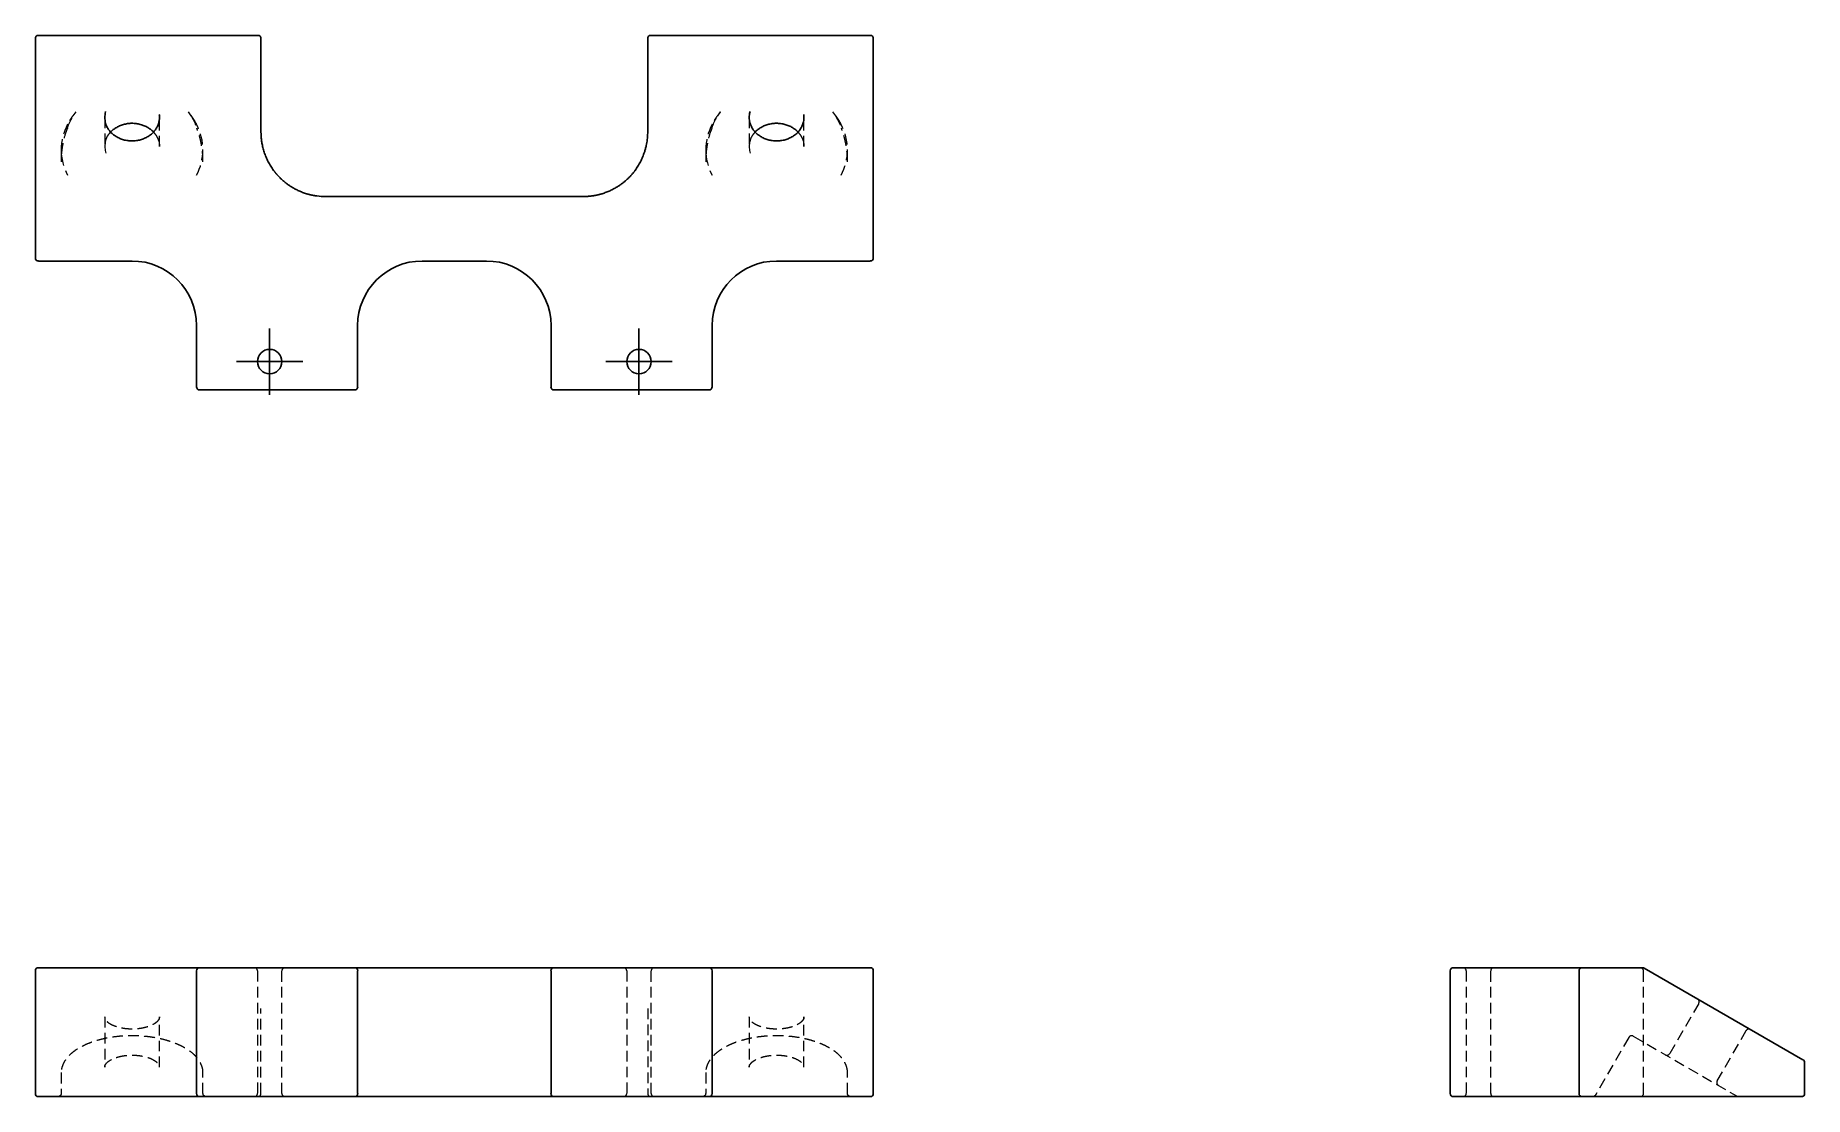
# Model space of a CAD drawing. Header units: millimetres. Extents: x 33 to 244, y 53 to 179.
import ezdxf

# ---------------------------------------------------------------- set-up
doc = ezdxf.new("R2010")
doc.units = ezdxf.units.MM
doc.linetypes.add('HIDDEN', pattern=[1.905, 1.27, -0.635])
doc.layers.add('10', color=7, linetype='Continuous')

# ---------------------------------------------------------------- blocks, each defined once
blk = doc.blocks.new('SW_CENTERMARKSYMBOL_0')
at = {"layer": '10', "color": 0}
for p, q in [((0, 2.5), (0, 3.96)), ((0, 0), (0, 2.5)), ((-2.5, 0), (-3.96, 0)), ((0, 0), (-2.5, 0)), ((0, 0), (0, -2.5)), ((0, 0), (2.5, 0)), ((2.5, 0), (3.96, 0)), ((0, -2.5), (0, -3.96))]:
    blk.add_line(p, q, dxfattribs=at)
blk = doc.blocks.new('SW_CENTERMARKSYMBOL_1')
at = {"layer": '10', "color": 0}
for p, q in [((0, 2.5), (0, 3.96)), ((0, 0), (0, 2.5)), ((-2.5, 0), (-3.96, 0)), ((0, 0), (-2.5, 0)), ((0, 0), (0, -2.5)), ((0, 0), (2.5, 0)), ((2.5, 0), (3.96, 0)), ((0, -2.5), (0, -3.96))]:
    blk.add_line(p, q, dxfattribs=at)

msp = doc.modelspace()

# ---------------------------------------------------------------- linework, layer by layer
at = {"color": 7, "linetype": 'Continuous', "lineweight": 25}
for p, q in [((33, 178.77), (33, 159.82)), ((59.54, 179.15), (33.38, 179.15)), ((59.92, 167.62), (59.92, 178.77)), ((106.08, 178.77), (106.08, 167.62)), ((132.62, 179.15), (106.46, 179.15)), ((133, 159.82), (133, 178.77)), ((33, 159.82), (33, 152.62)), ((98.12, 159.92), (67.88, 159.92)), ((133, 152.62), (133, 159.82)), ((33.38, 152.23), (44.54, 152.23)), ((79.15, 152.23), (86.85, 152.23)), ((121.46, 152.23), (132.62, 152.23)), ((52.23, 144.54), (52.23, 137.23)), ((71.46, 137.23), (71.46, 144.54)), ((94.54, 144.54), (94.54, 137.23)), ((113.77, 137.23), (113.77, 144.54)), ((52.62, 136.85), (71.08, 136.85)), ((94.92, 136.85), (113.38, 136.85)), ((44.54, 67.9), (33.38, 67.9)), ((52.62, 67.9), (44.54, 67.9)), ((71.08, 67.9), (52.62, 67.9)), ((79.15, 67.9), (71.08, 67.9)), ((86.85, 67.9), (79.15, 67.9)), ((94.92, 67.9), (86.85, 67.9)), ((113.38, 67.9), (94.92, 67.9)), ((121.46, 67.9), (113.38, 67.9)), ((132.62, 67.9), (121.46, 67.9)), ((209.54, 67.9), (202.23, 67.9)), ((217.62, 67.9), (209.54, 67.9)), ((224.82, 67.9), (217.62, 67.9)), ((224.92, 67.89), (224.92, 67.89)), ((243.96, 56.91), (225.01, 67.85)), ((33, 67.52), (33, 52.9)), ((52.23, 67.52), (52.23, 52.9)), ((71.46, 52.9), (71.46, 67.52)), ((94.54, 67.52), (94.54, 52.9)), ((113.77, 52.9), (113.77, 67.52)), ((133, 52.9), (133, 67.52)), ((201.85, 67.52), (201.85, 52.9)), ((217.23, 67.52), (217.23, 52.9)), ((244.15, 52.9), (244.15, 56.58)), ((33.38, 52.52), (44.54, 52.52)), ((44.54, 52.52), (52.62, 52.52)), ((52.62, 52.52), (71.08, 52.52)), ((71.08, 52.52), (79.15, 52.52)), ((79.15, 52.52), (86.85, 52.52)), ((86.85, 52.52), (94.92, 52.52)), ((94.92, 52.52), (113.38, 52.52)), ((113.38, 52.52), (121.46, 52.52)), ((121.46, 52.52), (132.62, 52.52)), ((202.23, 52.52), (209.54, 52.52)), ((209.54, 52.52), (217.62, 52.52)), ((217.62, 52.52), (243.77, 52.52))]:
    msp.add_line(p, q, dxfattribs=at)
at = {"color": 7, "linetype": 'HIDDEN', "lineweight": 18}
for p, q in [((37.51, 169.56), (37.85, 170.02)), ((41.27, 169.35), (41.27, 165.88)), ((47.81, 165.88), (47.81, 169.35)), ((51.23, 170.02), (51.57, 169.56)), ((114.43, 169.56), (114.77, 170.02)), ((118.19, 169.35), (118.19, 165.88)), ((124.73, 165.88), (124.73, 169.35)), ((128.15, 170.02), (128.49, 169.56)), ((36.08, 165.5), (36.08, 164.08)), ((53, 164.08), (53, 165.5)), ((113, 165.5), (113, 164.08)), ((129.92, 164.08), (129.92, 165.5)), ((224.92, 67.89), (224.89, 67.9)), ((59.5, 67.52), (59.5, 52.9)), ((62.42, 52.9), (62.42, 67.52)), ((103.58, 67.52), (103.58, 52.9)), ((106.5, 52.9), (106.5, 67.52)), ((203.77, 67.52), (203.77, 52.9)), ((206.69, 52.9), (206.69, 67.52)), ((224.92, 52.9), (224.92, 67.52)), ((231.51, 63.65), (228.05, 57.66)), ((41.27, 62.02), (41.27, 56.02)), ((47.81, 56.02), (47.81, 62.02)), ((59.92, 52.9), (59.92, 63.02)), ((106.08, 63.02), (106.08, 52.9)), ((118.19, 62.02), (118.19, 56.02)), ((124.73, 56.02), (124.73, 62.02)), ((223.17, 59.59), (219.2, 52.71)), ((223.7, 59.73), (236.1, 52.57)), ((233.72, 54.39), (237.18, 60.39)), ((36.08, 55.39), (36.08, 55.36)), ((36.08, 55.36), (36.08, 52.9)), ((53, 55.36), (53, 55.4)), ((53, 52.9), (53, 55.36)), ((113, 55.39), (113, 55.36)), ((113, 55.36), (113, 52.9)), ((129.92, 55.36), (129.92, 55.4)), ((129.92, 52.9), (129.92, 55.36))]:
    msp.add_line(p, q, dxfattribs=at)
at = {"color": 7, "linetype": 'Continuous', "lineweight": 25, "flags": 128}
for points in [[(41.27, 169.35), (41.32, 169.82), (41.38, 170.09)], [(41.38, 168.6), (41.32, 168.87), (41.27, 169.35)], [(47.78, 169.7), (47.8, 169.59), (47.81, 169.35)], [(118.19, 169.35), (118.24, 169.82), (118.31, 170.09)], [(118.31, 168.6), (118.24, 168.87), (118.19, 169.35)], [(124.7, 169.7), (124.72, 169.59), (124.73, 169.35)]]:
    msp.add_lwpolyline(points, dxfattribs=at)
at = {"color": 7, "linetype": 'HIDDEN', "lineweight": 18, "flags": 128}
for points in [[(41.37, 166.6), (41.32, 166.36), (41.27, 165.88)], [(41.27, 165.88), (41.32, 165.41), (41.39, 165.11)], [(118.3, 166.6), (118.24, 166.36), (118.19, 165.88)], [(118.19, 165.88), (118.24, 165.41), (118.32, 165.11)]]:
    msp.add_lwpolyline(points, dxfattribs=at)
at = {"color": 7, "linetype": 'Continuous', "lineweight": 25}
for centre in [(60.96, 140.23), (105.04, 140.23)]:
    msp.add_circle(centre, 1.46, dxfattribs=at)
for centre, radius, start, end in [((33.38, 178.77), 0.385, 90, 180), ((59.54, 178.77), 0.385, 0, 90), ((106.46, 178.77), 0.385, 90, 180), ((132.62, 178.77), 0.385, 0, 90), ((33.38, 152.62), 0.385, 180, 270), ((44.54, 144.54), 7.69, 0, 90), ((79.15, 144.54), 7.69, 90, 180), ((86.85, 144.54), 7.69, 0, 90), ((121.46, 144.54), 7.69, 90, 180), ((132.62, 152.62), 0.385, 270, 0), ((52.62, 137.23), 0.385, 180, 270), ((71.08, 137.23), 0.385, 270, 0), ((94.92, 137.23), 0.385, 180, 270), ((113.38, 137.23), 0.385, 270, 0), ((33.38, 67.52), 0.385, 90, 180), ((52.62, 67.52), 0.385, 90, 180), ((71.08, 67.52), 0.385, 0, 90), ((94.92, 67.52), 0.385, 90, 180), ((113.38, 67.52), 0.385, 0, 90), ((132.62, 67.52), 0.385, 0, 90), ((202.23, 67.52), 0.385, 90, 180), ((217.62, 67.52), 0.385, 90, 180), ((224.82, 67.52), 0.385, 60, 90), ((243.77, 56.58), 0.385, 0, 60), ((33.38, 52.9), 0.385, 180, 270), ((52.62, 52.9), 0.385, 180, 270), ((71.08, 52.9), 0.385, 270, 0), ((94.92, 52.9), 0.385, 180, 270), ((113.38, 52.9), 0.385, 270, 0), ((132.62, 52.9), 0.385, 270, 0), ((202.23, 52.9), 0.385, 180, 270), ((217.62, 52.9), 0.385, 180, 270), ((243.77, 52.9), 0.385, 270, 0)]:
    msp.add_arc(centre, radius, start, end, dxfattribs=at)
at = {"color": 7, "linetype": 'HIDDEN', "lineweight": 18}
for centre, radius, start, end in [((42.54, 165.5), 6.46, 151.9166, 207.9285), ((46.53, 165.5), 6.46, 332.0105, 27.8659), ((119.47, 165.5), 6.46, 151.9166, 207.9285), ((123.46, 165.5), 6.46, 332.0105, 27.8659), ((59.12, 67.52), 0.385, 0, 90), ((62.81, 67.52), 0.385, 90, 180), ((103.19, 67.52), 0.385, 0, 90), ((106.88, 67.52), 0.385, 90, 180), ((203.38, 67.52), 0.385, 0, 90), ((207.08, 67.52), 0.385, 90, 180), ((224.54, 67.52), 0.385, 45, 90), ((224.54, 67.52), 0.385, 0, 45), ((231.18, 63.85), 0.385, 330, 60), ((223.51, 59.4), 0.385, 60, 150), ((237.51, 60.19), 0.385, 60, 150), ((227.72, 57.85), 0.385, 240, 330), ((59.12, 52.9), 0.385, 270, 0), ((59.54, 52.9), 0.385, 270, 0), ((62.81, 52.9), 0.385, 180, 270), ((103.19, 52.9), 0.385, 270, 0), ((106.46, 52.9), 0.385, 180, 270), ((106.88, 52.9), 0.385, 180, 270), ((203.38, 52.9), 0.385, 270, 0), ((207.08, 52.9), 0.385, 180, 270), ((224.54, 52.9), 0.385, 270, 0), ((234.05, 54.2), 0.385, 150, 240), ((236.29, 52.9), 0.385, 240, 270)]:
    msp.add_arc(centre, radius, start, end, dxfattribs=at)
for points, knots in [([(36.83, 168.1), (36.85, 168.16), (37.02, 168.68), (37.28, 169.15), (37.51, 169.56)], [0, 0, 0, 0, 0.131758, 1, 1, 1, 1]), ([(37.84, 170.01), (37.69, 169.83), (37.38, 169.46), (37.06, 168.98), (36.9, 168.67), (36.86, 168.58)], [0, 0, 0, 0, 0.392139, 0.825252, 1, 1, 1, 1]), ([(52.23, 168.56), (52.14, 168.72), (51.94, 169.11), (51.6, 169.59), (51.32, 169.9), (51.22, 170.01)], [0, 0, 0, 0, 0.32039, 0.743313, 1, 1, 1, 1]), ([(51.57, 169.56), (51.8, 169.15), (52.06, 168.68), (52.23, 168.17), (52.25, 168.1)], [0, 0, 0, 0, 0.868234, 1, 1, 1, 1]), ([(113.75, 168.1), (113.77, 168.17), (113.94, 168.68), (114.2, 169.15), (114.43, 169.56)], [0, 0, 0, 0, 0.13179, 1, 1, 1, 1]), ([(114.77, 170.01), (114.62, 169.83), (114.31, 169.46), (113.98, 168.98), (113.83, 168.67), (113.78, 168.58)], [0, 0, 0, 0, 0.3921408, 0.8252527, 1, 1, 1, 1]), ([(129.15, 168.56), (129.07, 168.72), (128.86, 169.11), (128.52, 169.59), (128.25, 169.9), (128.14, 170.01)], [0, 0, 0, 0, 0.3203588, 0.7432401, 1, 1, 1, 1]), ([(128.49, 169.56), (128.72, 169.15), (128.98, 168.68), (129.15, 168.17), (129.17, 168.1)], [0, 0, 0, 0, 0.86828, 1, 1, 1, 1]), ([(36.83, 168.1), (36.75, 167.9), (36.5, 167.28), (36.23, 166.09), (36.08, 164.94), (36.08, 164.24), (36.08, 164.08)], [0, 0, 0, 0, 0.150862, 0.493752, 0.883664, 1, 1, 1, 1]), ([(41.38, 166.57), (41.42, 166.69), (41.5, 166.95), (41.71, 167.3), (41.9, 167.52), (41.99, 167.62)], [0, 0, 0, 0, 0.317325, 0.688512, 1, 1, 1, 1]), ([(47.09, 167.61), (47.16, 167.53), (47.34, 167.34), (47.55, 166.99), (47.71, 166.61), (47.75, 166.36), (47.77, 166.25)], [0, 0, 0, 0, 0.20301, 0.490128, 0.778766, 1, 1, 1, 1]), ([(52.99, 164.08), (52.99, 164.24), (53, 164.68), (52.94, 165.37), (52.82, 166.14), (52.67, 166.85), (52.49, 167.5), (52.33, 167.91), (52.25, 168.1)], [0, 0, 0, 0, 0.116228, 0.317064, 0.506127, 0.683423, 0.848962, 1, 1, 1, 1]), ([(113.75, 168.1), (113.67, 167.91), (113.42, 167.28), (113.15, 166.09), (113.01, 164.94), (113, 164.24), (113, 164.08)], [0, 0, 0, 0, 0.151106, 0.493898, 0.883697, 1, 1, 1, 1]), ([(118.3, 166.57), (118.34, 166.69), (118.43, 166.95), (118.63, 167.3), (118.83, 167.52), (118.91, 167.62)], [0, 0, 0, 0, 0.317325, 0.688512, 1, 1, 1, 1]), ([(124.01, 167.61), (124.08, 167.53), (124.26, 167.34), (124.47, 166.99), (124.63, 166.61), (124.68, 166.36), (124.69, 166.25)], [0, 0, 0, 0, 0.20301, 0.490128, 0.778766, 1, 1, 1, 1]), ([(129.91, 164.08), (129.92, 164.24), (129.92, 164.68), (129.86, 165.37), (129.75, 166.14), (129.59, 166.85), (129.41, 167.5), (129.25, 167.91), (129.17, 168.1)], [0, 0, 0, 0, 0.116172, 0.316913, 0.505886, 0.683098, 0.848558, 1, 1, 1, 1]), ([(47.77, 166.25), (47.78, 166.22), (47.81, 166.1), (47.81, 165.97), (47.81, 165.88)], [0, 0, 0, 0, 0.27812, 1, 1, 1, 1]), ([(124.69, 166.25), (124.7, 166.22), (124.73, 166.1), (124.73, 165.97), (124.73, 165.88)], [0, 0, 0, 0, 0.27812, 1, 1, 1, 1]), ([(47.81, 62.02), (47.81, 61.99), (47.8, 61.91), (47.76, 61.77), (47.64, 61.58), (47.45, 61.38), (47.18, 61.19), (46.84, 61.01), (46.45, 60.86), (46.01, 60.74), (45.54, 60.64), (45.03, 60.59), (44.51, 60.57), (43.99, 60.59), (43.49, 60.65), (43.01, 60.75), (42.58, 60.88), (42.19, 61.03), (41.86, 61.21), (41.61, 61.4), (41.42, 61.59), (41.32, 61.78), (41.27, 61.92), (41.27, 62), (41.28, 62.03)], [0, 0, 0, 0, 0.024322, 0.073672, 0.119233, 0.167836, 0.215036, 0.26208, 0.309354, 0.356987, 0.404942, 0.453133, 0.501466, 0.549852, 0.59819, 0.646377, 0.694317, 0.741911, 0.789071, 0.835779, 0.882239, 0.928934, 0.977359, 1, 1, 1, 1]), ([(124.73, 62.02), (124.73, 61.99), (124.73, 61.91), (124.68, 61.77), (124.56, 61.58), (124.37, 61.38), (124.1, 61.19), (123.77, 61.01), (123.38, 60.86), (122.94, 60.74), (122.46, 60.64), (121.95, 60.59), (121.44, 60.57), (120.92, 60.59), (120.41, 60.65), (119.94, 60.75), (119.5, 60.88), (119.11, 61.03), (118.79, 61.21), (118.53, 61.4), (118.35, 61.59), (118.24, 61.78), (118.19, 61.92), (118.2, 62), (118.2, 62.03)], [0, 0, 0, 0, 0.024322, 0.073672, 0.119233, 0.167836, 0.215036, 0.26208, 0.309354, 0.356987, 0.404942, 0.453133, 0.501466, 0.549852, 0.59819, 0.646377, 0.694317, 0.741911, 0.789071, 0.835779, 0.882239, 0.928934, 0.977359, 1, 1, 1, 1]), ([(52.99, 55.4), (53, 55.42), (53.01, 55.59), (52.95, 55.9), (52.81, 56.33), (52.6, 56.75), (52.3, 57.16), (51.93, 57.55), (51.49, 57.92), (50.98, 58.26), (50.41, 58.57), (49.78, 58.86), (49.1, 59.1), (48.38, 59.32), (47.63, 59.49), (46.84, 59.62), (46.03, 59.72), (45.21, 59.77), (44.39, 59.79), (43.56, 59.76), (42.75, 59.69), (41.95, 59.58), (41.17, 59.43), (40.43, 59.24), (39.73, 59.02), (39.07, 58.76), (38.46, 58.46), (37.9, 58.14), (37.41, 57.78), (36.99, 57.4), (36.64, 56.99), (36.37, 56.56), (36.19, 56.12), (36.09, 55.73), (36.09, 55.48), (36.09, 55.39)], [0, 0, 0, 0, 0.003853, 0.033714, 0.063592, 0.093793, 0.124515, 0.155766, 0.187411, 0.219274, 0.251214, 0.283131, 0.314996, 0.346804, 0.37856, 0.410272, 0.441952, 0.47361, 0.505256, 0.536901, 0.568553, 0.600222, 0.631918, 0.663653, 0.695439, 0.727288, 0.759211, 0.791213, 0.823282, 0.855372, 0.887358, 0.919062, 0.950281, 0.980896, 1, 1, 1, 1]), ([(129.92, 55.4), (129.92, 55.42), (129.93, 55.59), (129.87, 55.9), (129.74, 56.33), (129.52, 56.75), (129.23, 57.16), (128.86, 57.55), (128.42, 57.92), (127.91, 58.26), (127.33, 58.57), (126.7, 58.86), (126.03, 59.1), (125.3, 59.32), (124.55, 59.49), (123.76, 59.62), (122.96, 59.72), (122.14, 59.77), (121.31, 59.79), (120.49, 59.76), (119.67, 59.69), (118.87, 59.58), (118.1, 59.43), (117.35, 59.24), (116.65, 59.02), (115.99, 58.76), (115.38, 58.46), (114.83, 58.14), (114.33, 57.78), (113.91, 57.4), (113.56, 56.99), (113.29, 56.56), (113.11, 56.12), (113.01, 55.73), (113.01, 55.48), (113.01, 55.39)], [0, 0, 0, 0, 0.003853, 0.033714, 0.063592, 0.093793, 0.124515, 0.155766, 0.187411, 0.219274, 0.251214, 0.283131, 0.314996, 0.346804, 0.37856, 0.410272, 0.441952, 0.47361, 0.505256, 0.536901, 0.568553, 0.600222, 0.631918, 0.663653, 0.695439, 0.727288, 0.759211, 0.791213, 0.823282, 0.855372, 0.887358, 0.919062, 0.950281, 0.980896, 1, 1, 1, 1]), ([(41.28, 56.03), (41.28, 56.07), (41.27, 56.16), (41.34, 56.31), (41.46, 56.5), (41.67, 56.69), (41.94, 56.88), (42.29, 57.05), (42.68, 57.2), (43.13, 57.32), (43.61, 57.41), (44.12, 57.46), (44.64, 57.47), (45.16, 57.45), (45.66, 57.38), (46.13, 57.28), (46.56, 57.15), (46.94, 56.99), (47.25, 56.81), (47.5, 56.62), (47.67, 56.42), (47.77, 56.24), (47.81, 56.11), (47.81, 56.04), (47.81, 56.02)], [0, 0, 0, 0, 0.031056, 0.079605, 0.125029, 0.173433, 0.220734, 0.267957, 0.315449, 0.363302, 0.411468, 0.459856, 0.508375, 0.556934, 0.605428, 0.653757, 0.701825, 0.749531, 0.796793, 0.843612, 0.890245, 0.937226, 0.986299, 1, 1, 1, 1]), ([(118.2, 56.03), (118.2, 56.07), (118.2, 56.16), (118.26, 56.31), (118.39, 56.5), (118.59, 56.69), (118.87, 56.88), (119.21, 57.05), (119.61, 57.2), (120.05, 57.32), (120.53, 57.41), (121.04, 57.46), (121.56, 57.47), (122.08, 57.45), (122.58, 57.38), (123.05, 57.28), (123.48, 57.15), (123.86, 56.99), (124.18, 56.81), (124.42, 56.62), (124.6, 56.42), (124.7, 56.24), (124.73, 56.11), (124.73, 56.04), (124.73, 56.02)], [0, 0, 0, 0, 0.031056, 0.079605, 0.125029, 0.173433, 0.220734, 0.267957, 0.315449, 0.363302, 0.411468, 0.459856, 0.508375, 0.556934, 0.605428, 0.653757, 0.701825, 0.749531, 0.796793, 0.843612, 0.890245, 0.937226, 0.986299, 1, 1, 1, 1]), ([(36.08, 52.9), (36.07, 52.85), (36.06, 52.75), (35.97, 52.63), (35.84, 52.54), (35.74, 52.53), (35.69, 52.52)], [0, 0, 0, 0, 0.249881, 0.499965, 0.749909, 1, 1, 1, 1]), ([(53.39, 52.52), (53.33, 52.53), (53.23, 52.54), (53.11, 52.63), (53.02, 52.75), (53.01, 52.85), (53, 52.9)], [0, 0, 0, 0, 0.2503145, 0.5003311, 0.7503392, 1, 1, 1, 1]), ([(113, 52.9), (112.99, 52.85), (112.98, 52.75), (112.89, 52.63), (112.77, 52.54), (112.67, 52.53), (112.61, 52.52)], [0, 0, 0, 0, 0.249624, 0.499619, 0.749648, 1, 1, 1, 1]), ([(130.31, 52.52), (130.26, 52.53), (130.16, 52.54), (130.03, 52.63), (129.94, 52.75), (129.93, 52.85), (129.92, 52.9)], [0, 0, 0, 0, 0.24964, 0.49943, 0.749672, 1, 1, 1, 1]), ([(219.2, 52.71), (219.18, 52.68), (219.15, 52.63), (219.06, 52.57), (218.97, 52.53), (218.9, 52.52), (218.87, 52.52)], [0, 0, 0, 0, 0.249962, 0.499971, 0.749957, 1, 1, 1, 1]), ([(219.2, 52.71), (219.18, 52.68), (219.15, 52.63), (219.06, 52.57), (218.97, 52.53), (218.9, 52.52), (218.87, 52.52)], [0, 0, 0, 0, 0.249964, 0.499973, 0.749961, 1, 1, 1, 1])]:
    msp.add_open_spline(points, degree=3, knots=knots, dxfattribs=at)
at = {"color": 7, "linetype": 'Continuous', "lineweight": 25}
for points, knots in [([(47.77, 169), (47.76, 168.9), (47.72, 168.65), (47.57, 168.28), (47.34, 167.89), (47.03, 167.53), (46.67, 167.22), (46.25, 166.97), (45.79, 166.77), (45.3, 166.63), (44.8, 166.56), (44.28, 166.56), (43.77, 166.63), (43.29, 166.77), (42.83, 166.96), (42.41, 167.22), (42.05, 167.53), (41.75, 167.88), (41.52, 168.25), (41.43, 168.51), (41.38, 168.63)], [0, 0, 0, 0, 0.039376, 0.097338, 0.155051, 0.212454, 0.269567, 0.326453, 0.383176, 0.439792, 0.496336, 0.552831, 0.609291, 0.665727, 0.722155, 0.778605, 0.835122, 0.891775, 0.948648, 1, 1, 1, 1]), ([(47.81, 169.35), (47.81, 169.28), (47.81, 169.16), (47.78, 169.04), (47.77, 169)], [0, 0, 0, 0, 0.602444, 1, 1, 1, 1]), ([(124.7, 169), (124.68, 168.9), (124.64, 168.65), (124.49, 168.28), (124.26, 167.89), (123.96, 167.53), (123.59, 167.22), (123.18, 166.97), (122.72, 166.77), (122.23, 166.63), (121.72, 166.56), (121.2, 166.56), (120.7, 166.63), (120.21, 166.77), (119.75, 166.96), (119.34, 167.22), (118.97, 167.53), (118.67, 167.88), (118.44, 168.25), (118.35, 168.51), (118.31, 168.63)], [0, 0, 0, 0, 0.039376, 0.097338, 0.155051, 0.212454, 0.269567, 0.326453, 0.383176, 0.439792, 0.496336, 0.552831, 0.609291, 0.665727, 0.722155, 0.778605, 0.835122, 0.891775, 0.948648, 1, 1, 1, 1]), ([(124.73, 169.35), (124.73, 169.28), (124.73, 169.16), (124.71, 169.04), (124.7, 169)], [0, 0, 0, 0, 0.602444, 1, 1, 1, 1]), ([(41.99, 167.62), (42.01, 167.64), (42.12, 167.77), (42.39, 167.99), (42.8, 168.25), (43.26, 168.45), (43.75, 168.59), (44.26, 168.67), (44.77, 168.67), (45.28, 168.6), (45.77, 168.47), (46.23, 168.28), (46.64, 168.02), (46.93, 167.8), (47.06, 167.65), (47.09, 167.61)], [0, 0, 0, 0, 0.013847, 0.10199, 0.189775, 0.277306, 0.364667, 0.451915, 0.539085, 0.626202, 0.713279, 0.800344, 0.887438, 0.974633, 1, 1, 1, 1]), ([(65.36, 160.26), (65.28, 160.29), (65.12, 160.34), (64.88, 160.42), (64.66, 160.51), (64.44, 160.61), (64.23, 160.71), (64.04, 160.81), (63.85, 160.91), (63.67, 161.01), (63.49, 161.12), (63.33, 161.23), (63.18, 161.33), (63.03, 161.44), (62.89, 161.54), (62.76, 161.65), (62.64, 161.75), (62.52, 161.85), (62.41, 161.95), (62.31, 162.05), (62.21, 162.14), (62.12, 162.23), (62.04, 162.31), (61.96, 162.4), (61.89, 162.47), (61.83, 162.55), (61.77, 162.62), (61.71, 162.68), (61.66, 162.74), (61.62, 162.8), (61.58, 162.85), (61.54, 162.89), (61.51, 162.93), (61.49, 162.97), (61.46, 163), (61.45, 163.02), (61.31, 163.2), (61.08, 163.55), (60.78, 164.08), (60.52, 164.64), (60.31, 165.2), (60.15, 165.76), (60.04, 166.28), (59.97, 166.76), (59.93, 167.21), (59.93, 167.48), (59.92, 167.62)], [0, 0, 0, 0, 0.024115, 0.047674, 0.070677, 0.093119, 0.114997, 0.136306, 0.15704, 0.177193, 0.196758, 0.215729, 0.234098, 0.25186, 0.269008, 0.285535, 0.301435, 0.316702, 0.331329, 0.345313, 0.358646, 0.371325, 0.383343, 0.394696, 0.405381, 0.415391, 0.424725, 0.433377, 0.441345, 0.448624, 0.455213, 0.461108, 0.466307, 0.470808, 0.474609, 0.477709, 0.480106, 0.543509, 0.607467, 0.671898, 0.736706, 0.799212, 0.856898, 0.909641, 0.957359, 1, 1, 1, 1]), ([(106.08, 167.62), (106.08, 167.52), (106.07, 167.33), (106.06, 167.03), (106.02, 166.71), (105.97, 166.36), (105.9, 165.99), (105.81, 165.61), (105.67, 165.15), (105.48, 164.64), (105.22, 164.08), (104.92, 163.55), (104.68, 163.19), (104.53, 162.99), (104.48, 162.92), (104.41, 162.83), (104.32, 162.72), (104.21, 162.59), (104.08, 162.44), (103.92, 162.27), (103.74, 162.09), (103.53, 161.89), (103.29, 161.69), (103.02, 161.47), (102.71, 161.25), (102.37, 161.03), (101.99, 160.82), (101.58, 160.61), (101.13, 160.42), (100.8, 160.32), (100.64, 160.26)], [0, 0, 0, 0, 0.029951, 0.062495, 0.097617, 0.135295, 0.1755, 0.218191, 0.263318, 0.328122, 0.392553, 0.456514, 0.519925, 0.525626, 0.534299, 0.54593, 0.560499, 0.577981, 0.598345, 0.621557, 0.647578, 0.676365, 0.707871, 0.742045, 0.778832, 0.818174, 0.860012, 0.904292, 0.950965, 1, 1, 1, 1]), ([(118.91, 167.62), (118.93, 167.64), (119.04, 167.77), (119.31, 167.99), (119.72, 168.25), (120.18, 168.45), (120.67, 168.59), (121.18, 168.67), (121.69, 168.67), (122.2, 168.6), (122.69, 168.47), (123.15, 168.28), (123.56, 168.02), (123.85, 167.8), (123.98, 167.65), (124.01, 167.61)], [0, 0, 0, 0, 0.013847, 0.10199, 0.189775, 0.277306, 0.364667, 0.451915, 0.539085, 0.626202, 0.713279, 0.800344, 0.887438, 0.974633, 1, 1, 1, 1]), ([(66.61, 159.99), (66.48, 160.01), (66.33, 160.03), (66.04, 160.09), (65.9, 160.12), (65.74, 160.16), (65.69, 160.17), (65.6, 160.19), (65.56, 160.2), (65.48, 160.22), (65.45, 160.23), (65.4, 160.25), (65.38, 160.26), (65.36, 160.26)], [0, 0, 0, 0, 0.25, 0.25, 0.5, 0.5, 0.625, 0.625, 0.75, 0.75, 0.875, 0.875, 1, 1, 1, 1]), ([(98.38, 159.92), (98.38, 159.92), (98.33, 159.92), (98.25, 159.92), (98.16, 159.92), (98.12, 159.92)], [0.7910834, 0.7910834, 0.7910834, 0.7910834, 0.8, 0.9, 1, 1, 1, 1]), ([(99.39, 159.99), (99.35, 159.98), (99.27, 159.97), (99.14, 159.96), (99.01, 159.95), (98.88, 159.94), (98.76, 159.93), (98.63, 159.93), (98.5, 159.92), (98.42, 159.92), (98.38, 159.92)], [0, 0, 0, 0, 0.1, 0.2, 0.3, 0.4, 0.5, 0.6, 0.7, 0.7910834, 0.7910834, 0.7910834, 0.7910834]), ([(100.64, 160.26), (100.62, 160.26), (100.61, 160.25), (100.55, 160.23), (100.51, 160.22), (100.43, 160.2), (100.39, 160.19), (100.29, 160.16), (100.24, 160.15), (100.14, 160.13), (100.08, 160.11), (99.95, 160.08), (99.88, 160.07), (99.73, 160.04), (99.66, 160.03), (99.53, 160.01), (99.46, 160), (99.39, 159.99)], [0, 0, 0, 0, 0.125, 0.125, 0.25, 0.25, 0.375, 0.375, 0.5, 0.5, 0.625, 0.625, 0.75, 0.75, 0.875, 0.875, 1, 1, 1, 1])]:
    msp.add_open_spline(points, degree=3, knots=knots, dxfattribs=at)
for points in [[(67.62, 159.92), (67.28, 159.92), (66.94, 159.95), (66.61, 159.99)], [(67.88, 159.92), (67.79, 159.92), (67.7, 159.92), (67.62, 159.92)]]:
    msp.add_open_spline(points, degree=3, dxfattribs=at)

# ---------------------------------------------------------------- block references
at = {"layer": '10'}
for name, p in [('SW_CENTERMARKSYMBOL_0', (60.96, 140.23)), ('SW_CENTERMARKSYMBOL_1', (105.04, 140.23))]:
    msp.add_blockref(name, p, dxfattribs=at)

doc.saveas('drawing.dxf')
